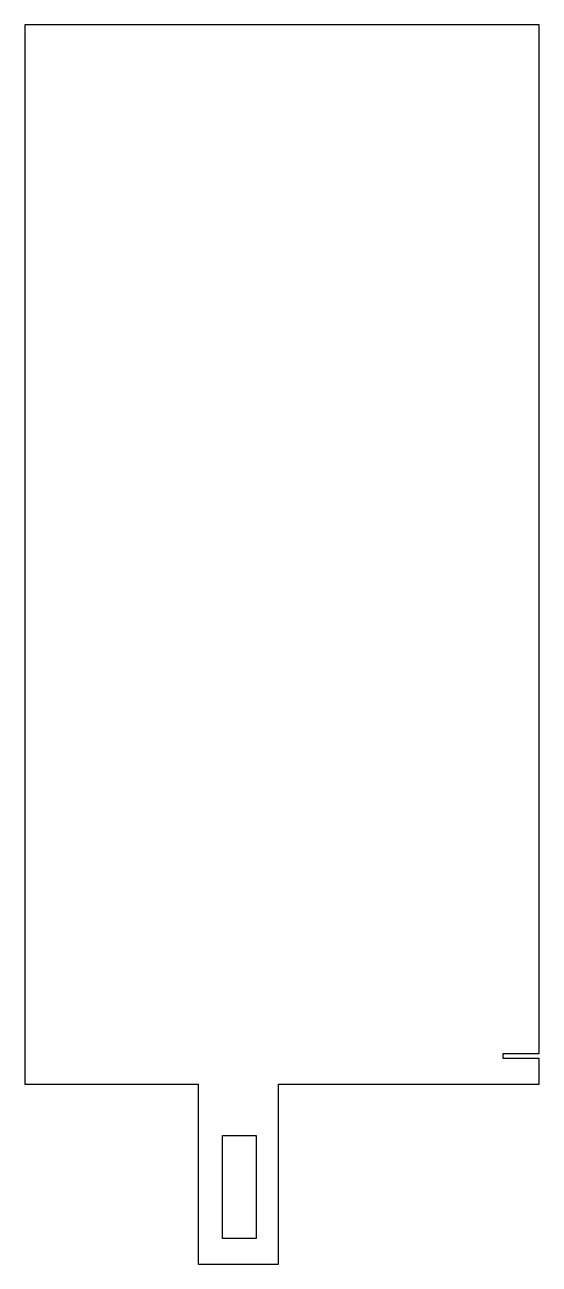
# Model space of a CAD drawing. Header units: millimetres. Extents: x 0 to 100, y -241 to 0.
import ezdxf

# ---------------------------------------------------------------- set-up
doc = ezdxf.new("R2010")
doc.units = ezdxf.units.MM
doc.layers.add('CUTOUTS', color=1, linetype='CONTINUOUS')
doc.layers.add('PERIMETER', color=5, linetype='CONTINUOUS')

msp = doc.modelspace()

# ---------------------------------------------------------------- linework, layer by layer
at = {"layer": 'CUTOUTS'}
msp.add_lwpolyline([(44.95, -236), (38.45, -236), (38.45, -216), (44.95, -216)], close=True, dxfattribs=at)
at = {"layer": 'PERIMETER'}
msp.add_lwpolyline([(49.3, -241), (49.3, -206), (100, -206), (100, -201), (93, -201), (93, -200), (100, -200), (100, 0), (0, 0), (0, -206), (33.7, -206), (33.7, -241)], close=True, dxfattribs=at)

doc.saveas('drawing.dxf')
